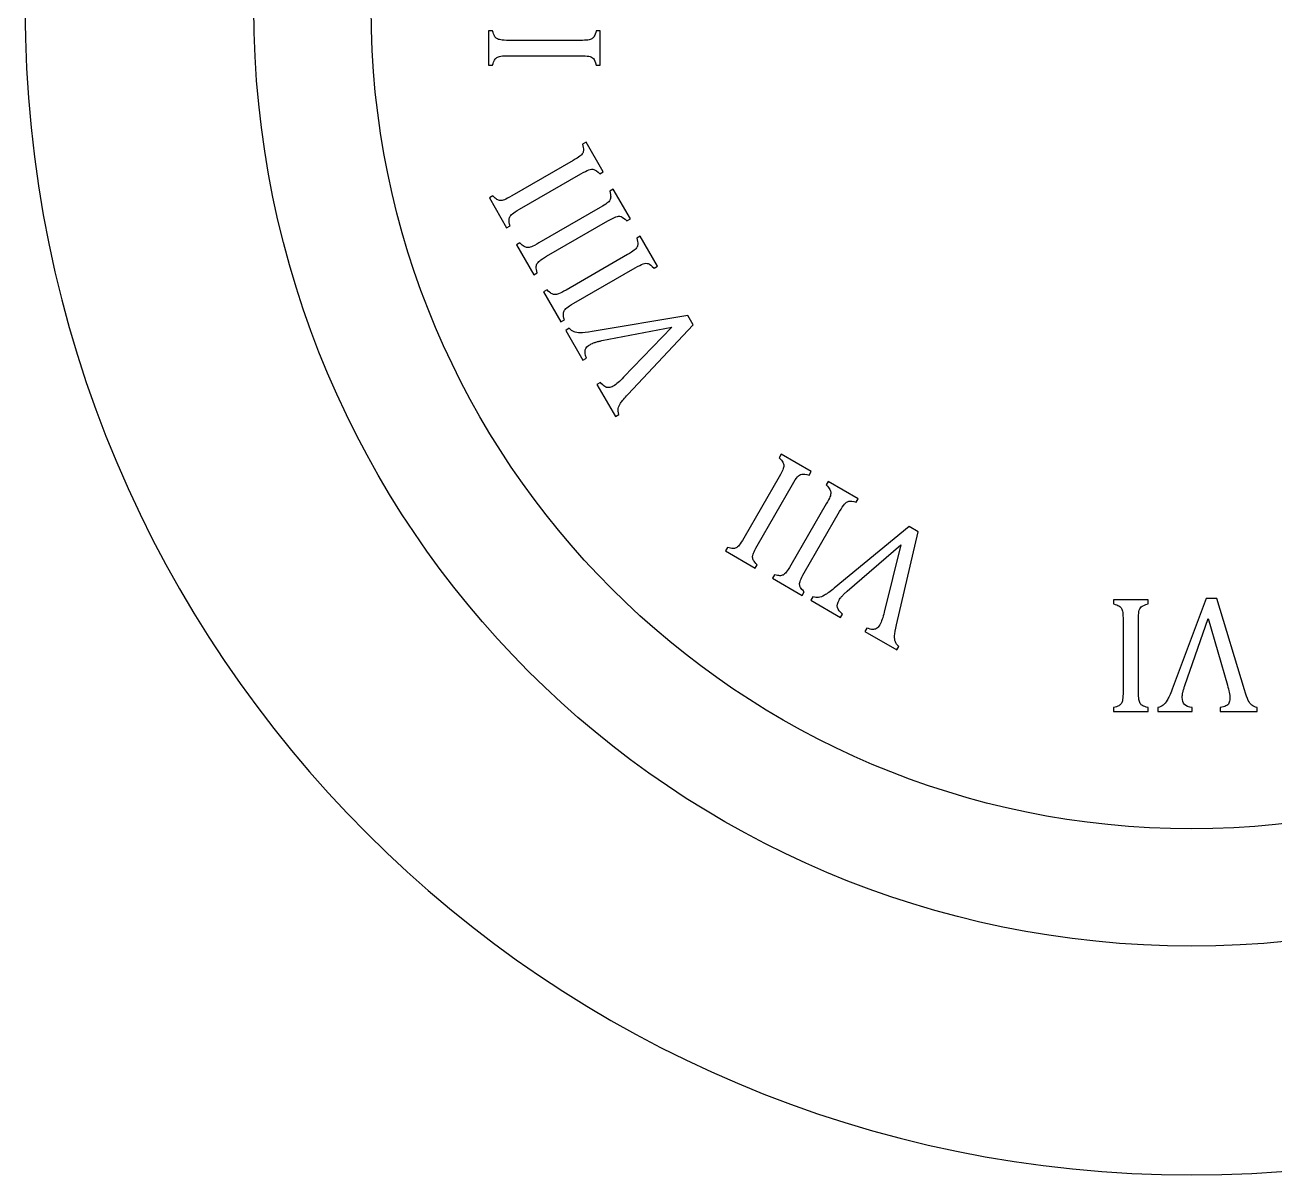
# Model space of a CAD drawing. Header units: centimetres. Extents: x -9.9 to 9.9, y -9.9 to 9.9.
# Drawn here: x -9.94 to 0.71, y -9.94 to -0.14 of the extents above; entities that cross this region are included whole.
import ezdxf

# ---------------------------------------------------------------- set-up
doc = ezdxf.new("R2010")
doc.units = ezdxf.units.CM
doc.header["$MEASUREMENT"] = 0
doc.layers.add('Camada 1', color=7, linetype='Continuous')

msp = doc.modelspace()

# ---------------------------------------------------------------- linework, layer by layer
at = {"layer": 'Camada 1'}
for points, knots in [([(-9.93944, 0), (-9.93944, 5.48942), (-5.48942, 9.93944), (0, 9.93944), (0, 9.93944), (5.48942, 9.93944), (9.93944, 5.48941), (9.93944, 0), (9.93944, 0), (9.93944, -5.48942), (5.48941, -9.93944), (0, -9.93944), (0, -9.93944), (-5.48942, -9.93944), (-9.93944, -5.48942), (-9.93944, 0)], [0, 0, 0, 0, 0.2, 0.2, 0.2, 0.2, 0.4, 0.4, 0.4, 0.4, 0.6, 0.6, 0.6, 0.6, 1, 1, 1, 1]), ([(0, -7.98968), (4.41254, -7.98968), (7.98968, -4.41257), (7.98968, 0), (7.98968, 0), (7.98968, 4.41257), (4.41256, 7.98968), (0, 7.98968), (0, 7.98968), (-4.41256, 7.98968), (-7.98968, 4.41254), (-7.98968, 0), (-7.98968, 0), (-7.98968, -4.41254), (-4.41254, -7.98968), (0, -7.98968)], [0, 0, 0, 0, 0.2, 0.2, 0.2, 0.2, 0.4, 0.4, 0.4, 0.4, 0.6, 0.6, 0.6, 0.6, 1, 1, 1, 1]), ([(0, -6.99098), (3.86109, -6.99098), (6.99109, -3.86109), (6.99109, 0), (6.99109, 0), (6.99109, 3.86109), (3.86107, 6.99098), (0, 6.99098), (0, 6.99098), (-3.86093, 6.99098), (-6.99109, 3.86109), (-6.99109, 0), (-6.99109, 0), (-6.99109, -3.86109), (-3.86093, -6.99098), (0, -6.99098)], [0, 0, 0, 0, 0.2, 0.2, 0.2, 0.2, 0.4, 0.4, 0.4, 0.4, 0.6, 0.6, 0.6, 0.6, 1, 1, 1, 1]), ([(-5.21298, -0.27419), (-5.18176, -0.27419), (-5.15919, -0.27308), (-5.14472, -0.27115), (-5.14472, -0.27115), (-5.13022, -0.2689), (-5.11892, -0.26557), (-5.11056, -0.26057), (-5.11056, -0.26057), (-5.1022, -0.25581), (-5.09524, -0.24858), (-5.08966, -0.23909), (-5.08966, -0.23909), (-5.08408, -0.22949), (-5.07852, -0.21401), (-5.07294, -0.19271), (-5.07294, -0.19271), (-5.07294, -0.19271), (-5.0388, -0.1927), (-5.0388, -0.1927), (-5.0388, -0.1927), (-5.0388, -0.1927), (-5.0388, -0.48668), (-5.0388, -0.48668), (-5.0388, -0.48668), (-5.0388, -0.48668), (-5.07294, -0.48667), (-5.07294, -0.48667), (-5.07294, -0.48667), (-5.08032, -0.4578), (-5.08868, -0.4386), (-5.0976, -0.42883), (-5.0976, -0.42883), (-5.10681, -0.41907), (-5.11961, -0.41266), (-5.13634, -0.40959), (-5.13634, -0.40959), (-5.15306, -0.40665), (-5.1787, -0.40512), (-5.21296, -0.40512), (-5.21296, -0.40512), (-5.21296, -0.40512), (-5.81554, -0.40513), (-5.81554, -0.40513), (-5.81554, -0.40513), (-5.84758, -0.40513), (-5.87084, -0.40624), (-5.88563, -0.40862), (-5.88563, -0.40862), (-5.9001, -0.411), (-5.91153, -0.41473), (-5.91963, -0.42021), (-5.91963, -0.42021), (-5.92786, -0.42548), (-5.93439, -0.43259), (-5.93913, -0.44138), (-5.93913, -0.44138), (-5.94413, -0.45014), (-5.94945, -0.46532), (-5.95559, -0.48668), (-5.95559, -0.48668), (-5.95559, -0.48668), (-5.98972, -0.48667), (-5.98972, -0.48667), (-5.98972, -0.48667), (-5.98972, -0.48667), (-5.98972, -0.19269), (-5.98972, -0.19269), (-5.98972, -0.19269), (-5.98972, -0.19269), (-5.95559, -0.1927), (-5.95559, -0.1927), (-5.95559, -0.1927), (-5.95056, -0.21315), (-5.94527, -0.22794), (-5.94024, -0.23686), (-5.94024, -0.23686), (-5.93524, -0.24607), (-5.92881, -0.25316), (-5.921, -0.25858), (-5.921, -0.25858), (-5.91349, -0.26387), (-5.9019, -0.26779), (-5.88658, -0.27027), (-5.88658, -0.27027), (-5.87126, -0.27294), (-5.84755, -0.27416), (-5.81551, -0.27416), (-5.81551, -0.27416), (-5.81551, -0.27416), (-5.21298, -0.27416), (-5.21298, -0.27416), (-5.21298, -0.27416), (-5.21298, -0.27416), (-5.21298, -0.27419), (-5.21298, -0.27419)], [0, 0, 0, 0, 0.04, 0.04, 0.04, 0.04, 0.08, 0.08, 0.08, 0.08, 0.12, 0.12, 0.12, 0.12, 0.16, 0.16, 0.16, 0.16, 0.2, 0.2, 0.2, 0.2, 0.24, 0.24, 0.24, 0.24, 0.28, 0.28, 0.28, 0.28, 0.32, 0.32, 0.32, 0.32, 0.36, 0.36, 0.36, 0.36, 0.4, 0.4, 0.4, 0.4, 0.44, 0.44, 0.44, 0.44, 0.48, 0.48, 0.48, 0.48, 0.52, 0.52, 0.52, 0.52, 0.56, 0.56, 0.56, 0.56, 0.6, 0.6, 0.6, 0.6, 0.64, 0.64, 0.64, 0.64, 0.68, 0.68, 0.68, 0.68, 0.72, 0.72, 0.72, 0.72, 0.76, 0.76, 0.76, 0.76, 0.8, 0.8, 0.8, 0.8, 0.84, 0.84, 0.84, 0.84, 0.88, 0.88, 0.88, 0.88, 0.92, 0.92, 0.92, 0.92, 1, 1, 1, 1]), ([(-5.27039, -1.29813), (-5.24338, -1.28252), (-5.22441, -1.27027), (-5.21284, -1.26135), (-5.21284, -1.26135), (-5.20141, -1.25214), (-5.19321, -1.24365), (-5.18847, -1.23516), (-5.18847, -1.23516), (-5.18373, -1.22693), (-5.18122, -1.21719), (-5.18122, -1.20603), (-5.18122, -1.20603), (-5.18122, -1.19489), (-5.184, -1.17872), (-5.18987, -1.15756), (-5.18987, -1.15756), (-5.18987, -1.15756), (-5.16032, -1.14055), (-5.16032, -1.14055), (-5.16032, -1.14055), (-5.16032, -1.14055), (-5.01334, -1.39511), (-5.01334, -1.39511), (-5.01334, -1.39511), (-5.01334, -1.39511), (-5.04303, -1.41223), (-5.04303, -1.41223), (-5.04303, -1.41223), (-5.0638, -1.3909), (-5.08052, -1.37836), (-5.0932, -1.37447), (-5.0932, -1.37447), (-5.10601, -1.37055), (-5.12037, -1.3714), (-5.13638, -1.37712), (-5.13638, -1.37712), (-5.15228, -1.38297), (-5.17512, -1.39437), (-5.20493, -1.41154), (-5.20493, -1.41154), (-5.20493, -1.41154), (-5.72685, -1.71293), (-5.72685, -1.71293), (-5.72685, -1.71293), (-5.75458, -1.72881), (-5.77424, -1.74148), (-5.78564, -1.75098), (-5.78564, -1.75098), (-5.7972, -1.76032), (-5.80514, -1.76921), (-5.80945, -1.77799), (-5.80945, -1.77799), (-5.81379, -1.78662), (-5.81601, -1.79611), (-5.81572, -1.80612), (-5.81572, -1.80612), (-5.81559, -1.81617), (-5.81265, -1.83202), (-5.80736, -1.85348), (-5.80736, -1.85348), (-5.80736, -1.85348), (-5.83689, -1.87063), (-5.83689, -1.87063), (-5.83689, -1.87063), (-5.83689, -1.87063), (-5.98373, -1.61592), (-5.98373, -1.61592), (-5.98373, -1.61592), (-5.98373, -1.61592), (-5.9542, -1.59891), (-5.9542, -1.59891), (-5.9542, -1.59891), (-5.9397, -1.6141), (-5.92774, -1.62428), (-5.91893, -1.62944), (-5.91893, -1.62944), (-5.90988, -1.63486), (-5.90081, -1.63777), (-5.89149, -1.63865), (-5.89149, -1.63865), (-5.88215, -1.63947), (-5.8703, -1.63709), (-5.85582, -1.63151), (-5.85582, -1.63151), (-5.84106, -1.62624), (-5.82, -1.61537), (-5.79229, -1.59947), (-5.79229, -1.59947), (-5.79229, -1.59947), (-5.27039, -1.29813), (-5.27039, -1.29813)], [0, 0, 0, 0, 0.04166667, 0.04166667, 0.04166667, 0.04166667, 0.08333333, 0.08333333, 0.08333333, 0.08333333, 0.125, 0.125, 0.125, 0.125, 0.16666667, 0.16666667, 0.16666667, 0.16666667, 0.20833333, 0.20833333, 0.20833333, 0.20833333, 0.25, 0.25, 0.25, 0.25, 0.29166667, 0.29166667, 0.29166667, 0.29166667, 0.33333333, 0.33333333, 0.33333333, 0.33333333, 0.375, 0.375, 0.375, 0.375, 0.41666667, 0.41666667, 0.41666667, 0.41666667, 0.45833333, 0.45833333, 0.45833333, 0.45833333, 0.5, 0.5, 0.5, 0.5, 0.54166667, 0.54166667, 0.54166667, 0.54166667, 0.58333333, 0.58333333, 0.58333333, 0.58333333, 0.625, 0.625, 0.625, 0.625, 0.66666667, 0.66666667, 0.66666667, 0.66666667, 0.70833333, 0.70833333, 0.70833333, 0.70833333, 0.75, 0.75, 0.75, 0.75, 0.79166667, 0.79166667, 0.79166667, 0.79166667, 0.83333333, 0.83333333, 0.83333333, 0.83333333, 0.875, 0.875, 0.875, 0.875, 0.91666667, 0.91666667, 0.91666667, 0.91666667, 1, 1, 1, 1]), ([(-5.03912, -1.6987), (-5.01208, -1.68322), (-4.99314, -1.67081), (-4.98157, -1.6619), (-4.98157, -1.6619), (-4.97014, -1.65285), (-4.96191, -1.6442), (-4.95718, -1.63571), (-4.95718, -1.63571), (-4.95244, -1.62735), (-4.94993, -1.61759), (-4.94993, -1.60671), (-4.94993, -1.60671), (-4.94993, -1.59557), (-4.95271, -1.57943), (-4.95858, -1.55808), (-4.95858, -1.55808), (-4.95858, -1.55808), (-4.92905, -1.54099), (-4.92905, -1.54099), (-4.92905, -1.54099), (-4.92905, -1.54099), (-4.78205, -1.79565), (-4.78205, -1.79565), (-4.78205, -1.79565), (-4.78205, -1.79565), (-4.81174, -1.81266), (-4.81174, -1.81266), (-4.81174, -1.81266), (-4.83251, -1.79149), (-4.84923, -1.77898), (-4.86191, -1.77504), (-4.86191, -1.77504), (-4.87472, -1.77118), (-4.88908, -1.772), (-4.90509, -1.77771), (-4.90509, -1.77771), (-4.92097, -1.78358), (-4.94383, -1.79499), (-4.97364, -1.81213), (-4.97364, -1.81213), (-4.97364, -1.81213), (-5.49556, -2.11349), (-5.49556, -2.11349), (-5.49556, -2.11349), (-5.52329, -2.1295), (-5.54295, -2.14222), (-5.55438, -2.15154), (-5.55438, -2.15154), (-5.56594, -2.16091), (-5.57388, -2.1698), (-5.57819, -2.17858), (-5.57819, -2.17858), (-5.5825, -2.18721), (-5.58475, -2.1967), (-5.58446, -2.20671), (-5.58446, -2.20671), (-5.58433, -2.21674), (-5.58139, -2.23261), (-5.5761, -2.2541), (-5.5761, -2.2541), (-5.5761, -2.2541), (-5.60563, -2.27111), (-5.60563, -2.27111), (-5.60563, -2.27111), (-5.60563, -2.27111), (-5.75247, -2.01655), (-5.75247, -2.01655), (-5.75247, -2.01655), (-5.75247, -2.01655), (-5.72294, -1.9994), (-5.72294, -1.9994), (-5.72294, -1.9994), (-5.70844, -2.01475), (-5.69648, -2.02491), (-5.6877, -2.03004), (-5.6877, -2.03004), (-5.67865, -2.03549), (-5.66958, -2.0384), (-5.66024, -2.03941), (-5.66024, -2.03941), (-5.6509, -2.0401), (-5.63907, -2.03774), (-5.62457, -2.03229), (-5.62457, -2.03229), (-5.60981, -2.02684), (-5.58875, -2.01615), (-5.56104, -2.00009), (-5.56104, -2.00009), (-5.56104, -2.00009), (-5.03912, -1.6987), (-5.03912, -1.6987)], [0, 0, 0, 0, 0.04166667, 0.04166667, 0.04166667, 0.04166667, 0.08333333, 0.08333333, 0.08333333, 0.08333333, 0.125, 0.125, 0.125, 0.125, 0.16666667, 0.16666667, 0.16666667, 0.16666667, 0.20833333, 0.20833333, 0.20833333, 0.20833333, 0.25, 0.25, 0.25, 0.25, 0.29166667, 0.29166667, 0.29166667, 0.29166667, 0.33333333, 0.33333333, 0.33333333, 0.33333333, 0.375, 0.375, 0.375, 0.375, 0.41666667, 0.41666667, 0.41666667, 0.41666667, 0.45833333, 0.45833333, 0.45833333, 0.45833333, 0.5, 0.5, 0.5, 0.5, 0.54166667, 0.54166667, 0.54166667, 0.54166667, 0.58333333, 0.58333333, 0.58333333, 0.58333333, 0.625, 0.625, 0.625, 0.625, 0.66666667, 0.66666667, 0.66666667, 0.66666667, 0.70833333, 0.70833333, 0.70833333, 0.70833333, 0.75, 0.75, 0.75, 0.75, 0.79166667, 0.79166667, 0.79166667, 0.79166667, 0.83333333, 0.83333333, 0.83333333, 0.83333333, 0.875, 0.875, 0.875, 0.875, 0.91666667, 0.91666667, 0.91666667, 0.91666667, 1, 1, 1, 1]), ([(-4.80782, -2.09942), (-4.78081, -2.08381), (-4.76184, -2.0714), (-4.75027, -2.06262), (-4.75027, -2.06262), (-4.73884, -2.05341), (-4.73061, -2.04479), (-4.7259, -2.03629), (-4.7259, -2.03629), (-4.72116, -2.02806), (-4.71865, -2.01832), (-4.71865, -2.00732), (-4.71865, -2.00732), (-4.71865, -1.99615), (-4.72143, -1.97999), (-4.7273, -1.95869), (-4.7273, -1.95869), (-4.7273, -1.95869), (-4.69775, -1.94168), (-4.69775, -1.94168), (-4.69775, -1.94168), (-4.69775, -1.94168), (-4.55075, -2.19624), (-4.55075, -2.19624), (-4.55075, -2.19624), (-4.55075, -2.19624), (-4.58044, -2.21336), (-4.58044, -2.21336), (-4.58044, -2.21336), (-4.60121, -2.19203), (-4.61793, -2.17949), (-4.63061, -2.1756), (-4.63061, -2.1756), (-4.64342, -2.17168), (-4.65778, -2.17266), (-4.67379, -2.17825), (-4.67379, -2.17825), (-4.68969, -2.1841), (-4.71253, -2.1955), (-4.74234, -2.21283), (-4.74234, -2.21283), (-4.74234, -2.21283), (-5.26426, -2.51407), (-5.26426, -2.51407), (-5.26426, -2.51407), (-5.29199, -2.53008), (-5.31165, -2.54275), (-5.32305, -2.55212), (-5.32305, -2.55212), (-5.33461, -2.56146), (-5.34255, -2.57035), (-5.34686, -2.57913), (-5.34686, -2.57913), (-5.35117, -2.58791), (-5.35342, -2.59725), (-5.35313, -2.60726), (-5.35313, -2.60726), (-5.353, -2.61731), (-5.35006, -2.63316), (-5.34477, -2.65462), (-5.34477, -2.65462), (-5.34477, -2.65462), (-5.37432, -2.67177), (-5.37432, -2.67177), (-5.37432, -2.67177), (-5.37432, -2.67177), (-5.52116, -2.41706), (-5.52116, -2.41706), (-5.52116, -2.41706), (-5.52116, -2.41706), (-5.49161, -2.40005), (-5.49161, -2.40005), (-5.49161, -2.40005), (-5.47714, -2.41524), (-5.46515, -2.42542), (-5.45637, -2.43072), (-5.45637, -2.43072), (-5.44732, -2.43601), (-5.43825, -2.43905), (-5.42891, -2.43993), (-5.42891, -2.43993), (-5.41957, -2.44062), (-5.40774, -2.43826), (-5.39324, -2.43281), (-5.39324, -2.43281), (-5.37848, -2.42739), (-5.35744, -2.41664), (-5.32971, -2.40061), (-5.32971, -2.40061), (-5.32971, -2.40061), (-4.80782, -2.09942), (-4.80782, -2.09942)], [0, 0, 0, 0, 0.04166667, 0.04166667, 0.04166667, 0.04166667, 0.08333333, 0.08333333, 0.08333333, 0.08333333, 0.125, 0.125, 0.125, 0.125, 0.16666667, 0.16666667, 0.16666667, 0.16666667, 0.20833333, 0.20833333, 0.20833333, 0.20833333, 0.25, 0.25, 0.25, 0.25, 0.29166667, 0.29166667, 0.29166667, 0.29166667, 0.33333333, 0.33333333, 0.33333333, 0.33333333, 0.375, 0.375, 0.375, 0.375, 0.41666667, 0.41666667, 0.41666667, 0.41666667, 0.45833333, 0.45833333, 0.45833333, 0.45833333, 0.5, 0.5, 0.5, 0.5, 0.54166667, 0.54166667, 0.54166667, 0.54166667, 0.58333333, 0.58333333, 0.58333333, 0.58333333, 0.625, 0.625, 0.625, 0.625, 0.66666667, 0.66666667, 0.66666667, 0.66666667, 0.70833333, 0.70833333, 0.70833333, 0.70833333, 0.75, 0.75, 0.75, 0.75, 0.79166667, 0.79166667, 0.79166667, 0.79166667, 0.83333333, 0.83333333, 0.83333333, 0.83333333, 0.875, 0.875, 0.875, 0.875, 0.91666667, 0.91666667, 0.91666667, 0.91666667, 1, 1, 1, 1]), ([(-5.06669, -3.20455), (-5.06669, -3.20455), (-5.03716, -3.18743), (-5.03716, -3.18743), (-5.03716, -3.18743), (-5.02322, -3.20402), (-5.0111, -3.21571), (-5.00065, -3.22267), (-5.00065, -3.22267), (-4.99033, -3.2295), (-4.97932, -3.23286), (-4.96763, -3.23243), (-4.96763, -3.23243), (-4.95607, -3.23227), (-4.94271, -3.22783), (-4.92794, -3.21917), (-4.92794, -3.21917), (-4.91429, -3.21123), (-4.90034, -3.2012), (-4.88643, -3.18882), (-4.88643, -3.18882), (-4.87235, -3.17641), (-4.85717, -3.16151), (-4.841, -3.14411), (-4.841, -3.14411), (-4.841, -3.14411), (-4.43026, -2.71861), (-4.43026, -2.71861), (-4.43026, -2.71861), (-4.43026, -2.71861), (-5.02602, -2.83188), (-5.02602, -2.83188), (-5.02602, -2.83188), (-5.03507, -2.83381), (-5.04454, -2.83619), (-5.05444, -2.83855), (-5.05444, -2.83855), (-5.0642, -2.84093), (-5.07368, -2.84355), (-5.08272, -2.84651), (-5.08272, -2.84651), (-5.09177, -2.84929), (-5.09957, -2.85207), (-5.10598, -2.85514), (-5.10598, -2.85514), (-5.11238, -2.85792), (-5.1181, -2.86086), (-5.12339, -2.86392), (-5.12339, -2.86392), (-5.14749, -2.87784), (-5.16199, -2.89358), (-5.16644, -2.91099), (-5.16644, -2.91099), (-5.17118, -2.9284), (-5.16784, -2.95155), (-5.15668, -2.98052), (-5.15668, -2.98052), (-5.15668, -2.98052), (-5.18621, -2.99753), (-5.18621, -2.99753), (-5.18621, -2.99753), (-5.18621, -2.99753), (-5.3325, -2.74424), (-5.3325, -2.74424), (-5.3325, -2.74424), (-5.3325, -2.74424), (-5.30297, -2.72709), (-5.30297, -2.72709), (-5.30297, -2.72709), (-5.28932, -2.7413), (-5.27596, -2.75122), (-5.26244, -2.75678), (-5.26244, -2.75678), (-5.24892, -2.76236), (-5.23095, -2.76543), (-5.20852, -2.76543), (-5.20852, -2.76543), (-5.18582, -2.76543), (-5.15195, -2.76191), (-5.10681, -2.75456), (-5.10681, -2.75456), (-5.10681, -2.75456), (-4.29382, -2.61915), (-4.29382, -2.61915), (-4.29382, -2.61915), (-4.29382, -2.61915), (-4.24826, -2.69813), (-4.24826, -2.69813), (-4.24826, -2.69813), (-4.24826, -2.69813), (-4.80349, -3.28984), (-4.80349, -3.28984), (-4.80349, -3.28984), (-4.83386, -3.32175), (-4.85434, -3.34614), (-4.86522, -3.36326), (-4.86522, -3.36326), (-4.87609, -3.38027), (-4.88266, -3.39586), (-4.88501, -3.40993), (-4.88501, -3.40993), (-4.88723, -3.42414), (-4.88543, -3.44089), (-4.87972, -3.4601), (-4.87972, -3.4601), (-4.87972, -3.4601), (-4.90925, -3.47711), (-4.90925, -3.47711), (-4.90925, -3.47711), (-4.90925, -3.47711), (-5.06669, -3.20455), (-5.06669, -3.20455)], [0, 0, 0, 0, 0.03448276, 0.03448276, 0.03448276, 0.03448276, 0.06896552, 0.06896552, 0.06896552, 0.06896552, 0.10344828, 0.10344828, 0.10344828, 0.10344828, 0.13793103, 0.13793103, 0.13793103, 0.13793103, 0.17241379, 0.17241379, 0.17241379, 0.17241379, 0.20689655, 0.20689655, 0.20689655, 0.20689655, 0.24137931, 0.24137931, 0.24137931, 0.24137931, 0.27586207, 0.27586207, 0.27586207, 0.27586207, 0.31034483, 0.31034483, 0.31034483, 0.31034483, 0.34482759, 0.34482759, 0.34482759, 0.34482759, 0.37931034, 0.37931034, 0.37931034, 0.37931034, 0.4137931, 0.4137931, 0.4137931, 0.4137931, 0.44827586, 0.44827586, 0.44827586, 0.44827586, 0.48275862, 0.48275862, 0.48275862, 0.48275862, 0.51724138, 0.51724138, 0.51724138, 0.51724138, 0.55172414, 0.55172414, 0.55172414, 0.55172414, 0.5862069, 0.5862069, 0.5862069, 0.5862069, 0.62068966, 0.62068966, 0.62068966, 0.62068966, 0.65517241, 0.65517241, 0.65517241, 0.65517241, 0.68965517, 0.68965517, 0.68965517, 0.68965517, 0.72413793, 0.72413793, 0.72413793, 0.72413793, 0.75862069, 0.75862069, 0.75862069, 0.75862069, 0.79310345, 0.79310345, 0.79310345, 0.79310345, 0.82758621, 0.82758621, 0.82758621, 0.82758621, 0.86206897, 0.86206897, 0.86206897, 0.86206897, 0.89655172, 0.89655172, 0.89655172, 0.89655172, 0.93103448, 0.93103448, 0.93103448, 0.93103448, 1, 1, 1, 1]), ([(-3.5143, -3.99177), (-3.49869, -3.96486), (-3.4884, -3.94467), (-3.48281, -3.93131), (-3.48281, -3.93131), (-3.47752, -3.91763), (-3.47487, -3.9061), (-3.475, -3.89633), (-3.475, -3.89633), (-3.47487, -3.88673), (-3.47765, -3.87709), (-3.48307, -3.86749), (-3.48307, -3.86749), (-3.48863, -3.85789), (-3.49924, -3.84534), (-3.51498, -3.82987), (-3.51498, -3.82987), (-3.51498, -3.82987), (-3.49783, -3.80034), (-3.49783, -3.80034), (-3.49783, -3.80034), (-3.49783, -3.80034), (-3.24327, -3.94718), (-3.24327, -3.94718), (-3.24327, -3.94718), (-3.24327, -3.94718), (-3.26026, -3.97687), (-3.26026, -3.97687), (-3.26026, -3.97687), (-3.28897, -3.96893), (-3.30974, -3.96642), (-3.32283, -3.96936), (-3.32283, -3.96936), (-3.33564, -3.97227), (-3.34775, -3.98037), (-3.35876, -3.99317), (-3.35876, -3.99317), (-3.36963, -4.00627), (-3.38371, -4.02759), (-3.40083, -4.05725), (-3.40083, -4.05725), (-3.40083, -4.05725), (-3.70219, -4.57919), (-3.70219, -4.57919), (-3.70219, -4.57919), (-3.71822, -4.60708), (-3.72881, -4.62769), (-3.7341, -4.64161), (-3.7341, -4.64161), (-3.73939, -4.65553), (-3.74191, -4.66725), (-3.74122, -4.67698), (-3.74122, -4.67698), (-3.74066, -4.68661), (-3.73775, -4.69579), (-3.73273, -4.70444), (-3.73273, -4.70444), (-3.72744, -4.71293), (-3.71712, -4.72534), (-3.70167, -4.74122), (-3.70167, -4.74122), (-3.70167, -4.74122), (-3.71868, -4.77077), (-3.71868, -4.77077), (-3.71868, -4.77077), (-3.71868, -4.77077), (-3.97337, -4.62377), (-3.97337, -4.62377), (-3.97337, -4.62377), (-3.97337, -4.62377), (-3.95625, -4.59422), (-3.95625, -4.59422), (-3.95625, -4.59422), (-3.9359, -4.60009), (-3.92058, -4.603), (-3.91027, -4.60316), (-3.91027, -4.60316), (-3.89982, -4.60316), (-3.89048, -4.6012), (-3.88185, -4.59729), (-3.88185, -4.59729), (-3.87349, -4.5934), (-3.86444, -4.5853), (-3.85454, -4.57335), (-3.85454, -4.57335), (-3.84464, -4.56136), (-3.83168, -4.54157), (-3.81567, -4.51371), (-3.81567, -4.51371), (-3.81567, -4.51371), (-3.5143, -3.99177), (-3.5143, -3.99177)], [0, 0, 0, 0, 0.04166667, 0.04166667, 0.04166667, 0.04166667, 0.08333333, 0.08333333, 0.08333333, 0.08333333, 0.125, 0.125, 0.125, 0.125, 0.16666667, 0.16666667, 0.16666667, 0.16666667, 0.20833333, 0.20833333, 0.20833333, 0.20833333, 0.25, 0.25, 0.25, 0.25, 0.29166667, 0.29166667, 0.29166667, 0.29166667, 0.33333333, 0.33333333, 0.33333333, 0.33333333, 0.375, 0.375, 0.375, 0.375, 0.41666667, 0.41666667, 0.41666667, 0.41666667, 0.45833333, 0.45833333, 0.45833333, 0.45833333, 0.5, 0.5, 0.5, 0.5, 0.54166667, 0.54166667, 0.54166667, 0.54166667, 0.58333333, 0.58333333, 0.58333333, 0.58333333, 0.625, 0.625, 0.625, 0.625, 0.66666667, 0.66666667, 0.66666667, 0.66666667, 0.70833333, 0.70833333, 0.70833333, 0.70833333, 0.75, 0.75, 0.75, 0.75, 0.79166667, 0.79166667, 0.79166667, 0.79166667, 0.83333333, 0.83333333, 0.83333333, 0.83333333, 0.875, 0.875, 0.875, 0.875, 0.91666667, 0.91666667, 0.91666667, 0.91666667, 1, 1, 1, 1]), ([(-3.11372, -4.22304), (-3.09827, -4.19616), (-3.08782, -4.17597), (-3.08223, -4.16258), (-3.08223, -4.16258), (-3.07707, -4.14893), (-3.07413, -4.13737), (-3.07442, -4.1276), (-3.07442, -4.1276), (-3.07429, -4.118), (-3.07707, -4.10836), (-3.08249, -4.09876), (-3.08249, -4.09876), (-3.08805, -4.08916), (-3.09866, -4.07661), (-3.11427, -4.06114), (-3.11427, -4.06114), (-3.11427, -4.06114), (-3.09726, -4.03161), (-3.09726, -4.03161), (-3.09726, -4.03161), (-3.09726, -4.03161), (-2.8427, -4.17848), (-2.8427, -4.17848), (-2.8427, -4.17848), (-2.8427, -4.17848), (-2.85969, -4.20814), (-2.85969, -4.20814), (-2.85969, -4.20814), (-2.8884, -4.2002), (-2.90917, -4.19769), (-2.92211, -4.20063), (-2.92211, -4.20063), (-2.93521, -4.20354), (-2.94703, -4.21164), (-2.95804, -4.22444), (-2.95804, -4.22444), (-2.96905, -4.23754), (-2.98312, -4.25886), (-3.00027, -4.28855), (-3.00027, -4.28855), (-3.00027, -4.28855), (-3.30163, -4.81047), (-3.30163, -4.81047), (-3.30163, -4.81047), (-3.31766, -4.83836), (-3.32838, -4.85897), (-3.33354, -4.87289), (-3.33354, -4.87289), (-3.33883, -4.88681), (-3.34121, -4.89853), (-3.34066, -4.90829), (-3.34066, -4.90829), (-3.3401, -4.91789), (-3.33733, -4.9271), (-3.33201, -4.93573), (-3.33201, -4.93573), (-3.32685, -4.94422), (-3.31643, -4.95663), (-3.30108, -4.97253), (-3.30108, -4.97253), (-3.30108, -4.97253), (-3.31809, -5.00206), (-3.31809, -5.00206), (-3.31809, -5.00206), (-3.31809, -5.00206), (-3.57265, -4.85506), (-3.57265, -4.85506), (-3.57265, -4.85506), (-3.57265, -4.85506), (-3.55564, -4.82553), (-3.55564, -4.82553), (-3.55564, -4.82553), (-3.53543, -4.83138), (-3.51997, -4.83429), (-3.50966, -4.83445), (-3.50966, -4.83445), (-3.49921, -4.83445), (-3.48974, -4.83249), (-3.48138, -4.82858), (-3.48138, -4.82858), (-3.47289, -4.82469), (-3.46381, -4.81662), (-3.45392, -4.80464), (-3.45392, -4.80464), (-3.44389, -4.79265), (-3.43106, -4.77286), (-3.41505, -4.745), (-3.41505, -4.745), (-3.41505, -4.745), (-3.11372, -4.22304), (-3.11372, -4.22304)], [0, 0, 0, 0, 0.04166667, 0.04166667, 0.04166667, 0.04166667, 0.08333333, 0.08333333, 0.08333333, 0.08333333, 0.125, 0.125, 0.125, 0.125, 0.16666667, 0.16666667, 0.16666667, 0.16666667, 0.20833333, 0.20833333, 0.20833333, 0.20833333, 0.25, 0.25, 0.25, 0.25, 0.29166667, 0.29166667, 0.29166667, 0.29166667, 0.33333333, 0.33333333, 0.33333333, 0.33333333, 0.375, 0.375, 0.375, 0.375, 0.41666667, 0.41666667, 0.41666667, 0.41666667, 0.45833333, 0.45833333, 0.45833333, 0.45833333, 0.5, 0.5, 0.5, 0.5, 0.54166667, 0.54166667, 0.54166667, 0.54166667, 0.58333333, 0.58333333, 0.58333333, 0.58333333, 0.625, 0.625, 0.625, 0.625, 0.66666667, 0.66666667, 0.66666667, 0.66666667, 0.70833333, 0.70833333, 0.70833333, 0.70833333, 0.75, 0.75, 0.75, 0.75, 0.79166667, 0.79166667, 0.79166667, 0.79166667, 0.83333333, 0.83333333, 0.83333333, 0.83333333, 0.875, 0.875, 0.875, 0.875, 0.91666667, 0.91666667, 0.91666667, 0.91666667, 1, 1, 1, 1]), ([(-2.78532, -5.30955), (-2.78532, -5.30955), (-2.76833, -5.28002), (-2.76833, -5.28002), (-2.76833, -5.28002), (-2.74798, -5.28753), (-2.73153, -5.29171), (-2.71914, -5.29243), (-2.71914, -5.29243), (-2.70676, -5.29312), (-2.69559, -5.2906), (-2.68556, -5.28447), (-2.68556, -5.28447), (-2.67553, -5.27836), (-2.66632, -5.26791), (-2.65783, -5.25298), (-2.65783, -5.25298), (-2.64989, -5.23933), (-2.64293, -5.22374), (-2.63706, -5.20591), (-2.63706, -5.20591), (-2.63108, -5.18808), (-2.62537, -5.16773), (-2.62007, -5.14461), (-2.62007, -5.14461), (-2.62007, -5.14461), (-2.47698, -4.57073), (-2.47698, -4.57073), (-2.47698, -4.57073), (-2.47698, -4.57073), (-2.93648, -4.96671), (-2.93648, -4.96671), (-2.93648, -4.96671), (-2.94331, -4.97298), (-2.95026, -4.97967), (-2.95765, -4.98663), (-2.95765, -4.98663), (-2.9649, -4.99362), (-2.97186, -5.00071), (-2.97813, -5.00782), (-2.97813, -5.00782), (-2.98482, -5.01465), (-2.98998, -5.02092), (-2.99403, -5.02676), (-2.99403, -5.02676), (-2.99821, -5.03234), (-3.0017, -5.03793), (-3.00475, -5.04322), (-3.00475, -5.04322), (-3.01869, -5.06716), (-3.0233, -5.08807), (-3.01853, -5.1055), (-3.01853, -5.1055), (-3.01393, -5.12291), (-2.99943, -5.14132), (-2.97519, -5.16067), (-2.97519, -5.16067), (-2.97519, -5.16067), (-2.99231, -5.19022), (-2.99231, -5.19022), (-2.99231, -5.19022), (-2.99231, -5.19022), (-3.24562, -5.04393), (-3.24562, -5.04393), (-3.24562, -5.04393), (-3.24562, -5.04393), (-3.22861, -5.01438), (-3.22861, -5.01438), (-3.22861, -5.01438), (-3.20967, -5.01983), (-3.19308, -5.02176), (-3.17874, -5.01983), (-3.17874, -5.01983), (-3.16427, -5.01803), (-3.14712, -5.01147), (-3.1276, -5.00033), (-3.1276, -5.00033), (-3.10797, -4.98916), (-3.08037, -4.96911), (-3.04497, -4.94014), (-3.04497, -4.94014), (-3.04497, -4.94014), (-2.40865, -4.41626), (-2.40865, -4.41626), (-2.40865, -4.41626), (-2.40865, -4.41626), (-2.32965, -4.46198), (-2.32965, -4.46198), (-2.32965, -4.46198), (-2.32965, -4.46198), (-2.51467, -5.25195), (-2.51467, -5.25195), (-2.51467, -5.25195), (-2.52499, -5.29487), (-2.53057, -5.32638), (-2.53139, -5.34641), (-2.53139, -5.34641), (-2.53237, -5.36678), (-2.53028, -5.38348), (-2.52512, -5.39684), (-2.52512, -5.39684), (-2.51996, -5.41023), (-2.51022, -5.42388), (-2.49559, -5.43753), (-2.49559, -5.43753), (-2.49559, -5.43753), (-2.5126, -5.46706), (-2.5126, -5.46706), (-2.5126, -5.46706), (-2.5126, -5.46706), (-2.78532, -5.30955), (-2.78532, -5.30955)], [0, 0, 0, 0, 0.03448276, 0.03448276, 0.03448276, 0.03448276, 0.06896552, 0.06896552, 0.06896552, 0.06896552, 0.10344828, 0.10344828, 0.10344828, 0.10344828, 0.13793103, 0.13793103, 0.13793103, 0.13793103, 0.17241379, 0.17241379, 0.17241379, 0.17241379, 0.20689655, 0.20689655, 0.20689655, 0.20689655, 0.24137931, 0.24137931, 0.24137931, 0.24137931, 0.27586207, 0.27586207, 0.27586207, 0.27586207, 0.31034483, 0.31034483, 0.31034483, 0.31034483, 0.34482759, 0.34482759, 0.34482759, 0.34482759, 0.37931034, 0.37931034, 0.37931034, 0.37931034, 0.4137931, 0.4137931, 0.4137931, 0.4137931, 0.44827586, 0.44827586, 0.44827586, 0.44827586, 0.48275862, 0.48275862, 0.48275862, 0.48275862, 0.51724138, 0.51724138, 0.51724138, 0.51724138, 0.55172414, 0.55172414, 0.55172414, 0.55172414, 0.5862069, 0.5862069, 0.5862069, 0.5862069, 0.62068966, 0.62068966, 0.62068966, 0.62068966, 0.65517241, 0.65517241, 0.65517241, 0.65517241, 0.68965517, 0.68965517, 0.68965517, 0.68965517, 0.72413793, 0.72413793, 0.72413793, 0.72413793, 0.75862069, 0.75862069, 0.75862069, 0.75862069, 0.79310345, 0.79310345, 0.79310345, 0.79310345, 0.82758621, 0.82758621, 0.82758621, 0.82758621, 0.86206897, 0.86206897, 0.86206897, 0.86206897, 0.89655172, 0.89655172, 0.89655172, 0.89655172, 0.93103448, 0.93103448, 0.93103448, 0.93103448, 1, 1, 1, 1]), ([(-0.58505, -5.2152), (-0.58505, -5.18414), (-0.58616, -5.16128), (-0.58812, -5.14694), (-0.58812, -5.14694), (-0.59034, -5.1326), (-0.5937, -5.12114), (-0.5987, -5.11281), (-0.5987, -5.11281), (-0.60344, -5.10445), (-0.61069, -5.09749), (-0.62016, -5.09191), (-0.62016, -5.09191), (-0.62976, -5.08633), (-0.64524, -5.08077), (-0.66654, -5.07519), (-0.66654, -5.07519), (-0.66654, -5.07519), (-0.66654, -5.04106), (-0.66654, -5.04106), (-0.66654, -5.04106), (-0.66654, -5.04106), (-0.37256, -5.04105), (-0.37256, -5.04105), (-0.37256, -5.04105), (-0.37256, -5.04105), (-0.37256, -5.07518), (-0.37256, -5.07518), (-0.37256, -5.07518), (-0.4014, -5.08269), (-0.42063, -5.09079), (-0.4304, -5.1), (-0.4304, -5.1), (-0.44016, -5.10892), (-0.44657, -5.12185), (-0.44964, -5.13858), (-0.44964, -5.13858), (-0.45258, -5.1553), (-0.45411, -5.18081), (-0.45411, -5.2152), (-0.45411, -5.2152), (-0.45411, -5.2152), (-0.45411, -5.81779), (-0.45411, -5.81779), (-0.45411, -5.81779), (-0.45411, -5.84983), (-0.453, -5.87325), (-0.45062, -5.88775), (-0.45062, -5.88775), (-0.44827, -5.90254), (-0.44448, -5.91379), (-0.43906, -5.92204), (-0.43906, -5.92204), (-0.43377, -5.93011), (-0.42665, -5.93651), (-0.41787, -5.94154), (-0.41787, -5.94154), (-0.40909, -5.94628), (-0.3939, -5.95186), (-0.3726, -5.95781), (-0.3726, -5.95781), (-0.3726, -5.95781), (-0.3726, -5.99197), (-0.3726, -5.99197), (-0.3726, -5.99197), (-0.3726, -5.99197), (-0.66656, -5.99197), (-0.66656, -5.99197), (-0.66656, -5.99197), (-0.66656, -5.99197), (-0.66656, -5.95781), (-0.66656, -5.95781), (-0.66656, -5.95781), (-0.64608, -5.95268), (-0.63132, -5.94765), (-0.6224, -5.94249), (-0.6224, -5.94249), (-0.61322, -5.93736), (-0.6061, -5.93093), (-0.60068, -5.92341), (-0.60068, -5.92341), (-0.59539, -5.9156), (-0.59147, -5.90415), (-0.58899, -5.88883), (-0.58899, -5.88883), (-0.58634, -5.87351), (-0.5851, -5.8498), (-0.5851, -5.81776), (-0.5851, -5.81776), (-0.5851, -5.81776), (-0.5851, -5.2152), (-0.5851, -5.2152), (-0.5851, -5.2152), (-0.5851, -5.2152), (-0.58505, -5.2152), (-0.58505, -5.2152)], [0, 0, 0, 0, 0.04, 0.04, 0.04, 0.04, 0.08, 0.08, 0.08, 0.08, 0.12, 0.12, 0.12, 0.12, 0.16, 0.16, 0.16, 0.16, 0.2, 0.2, 0.2, 0.2, 0.24, 0.24, 0.24, 0.24, 0.28, 0.28, 0.28, 0.28, 0.32, 0.32, 0.32, 0.32, 0.36, 0.36, 0.36, 0.36, 0.4, 0.4, 0.4, 0.4, 0.44, 0.44, 0.44, 0.44, 0.48, 0.48, 0.48, 0.48, 0.52, 0.52, 0.52, 0.52, 0.56, 0.56, 0.56, 0.56, 0.6, 0.6, 0.6, 0.6, 0.64, 0.64, 0.64, 0.64, 0.68, 0.68, 0.68, 0.68, 0.72, 0.72, 0.72, 0.72, 0.76, 0.76, 0.76, 0.76, 0.8, 0.8, 0.8, 0.8, 0.84, 0.84, 0.84, 0.84, 0.88, 0.88, 0.88, 0.88, 0.92, 0.92, 0.92, 0.92, 1, 1, 1, 1]), ([(0.24257, -5.99199), (0.24257, -5.99199), (0.24257, -5.95783), (0.24257, -5.95783), (0.24257, -5.95783), (0.2639, -5.95407), (0.28019, -5.9495), (0.29133, -5.94391), (0.29133, -5.94391), (0.30247, -5.93835), (0.31083, -5.93039), (0.31641, -5.9202), (0.31641, -5.9202), (0.32197, -5.91004), (0.32477, -5.89639), (0.32477, -5.87911), (0.32477, -5.87911), (0.32477, -5.86321), (0.32297, -5.84622), (0.31921, -5.82783), (0.31921, -5.82783), (0.31543, -5.8096), (0.31016, -5.78909), (0.30318, -5.76626), (0.30318, -5.76626), (0.30318, -5.76626), (0.14017, -5.1978), (0.14017, -5.1978), (0.14017, -5.1978), (0.14017, -5.1978), (-0.05978, -5.77046), (-0.05978, -5.77046), (-0.05978, -5.77046), (-0.06256, -5.77938), (-0.06534, -5.78858), (-0.06814, -5.79832), (-0.06814, -5.79832), (-0.07092, -5.80808), (-0.07343, -5.81756), (-0.07539, -5.8269), (-0.07539, -5.8269), (-0.07761, -5.83624), (-0.07901, -5.84431), (-0.07957, -5.85127), (-0.07957, -5.85127), (-0.08042, -5.85826), (-0.08068, -5.86466), (-0.08068, -5.87077), (-0.08068, -5.87077), (-0.08068, -5.89866), (-0.07428, -5.91898), (-0.06144, -5.93181), (-0.06144, -5.93181), (-0.04877, -5.94448), (-0.02702, -5.95327), (0.00362, -5.95785), (0.00362, -5.95785), (0.00362, -5.95785), (0.00362, -5.99201), (0.00362, -5.99201), (0.00362, -5.99201), (0.00362, -5.99201), (-0.28898, -5.99202), (-0.28898, -5.99202), (-0.28898, -5.99202), (-0.28898, -5.99202), (-0.28898, -5.95786), (-0.28898, -5.95786), (-0.28898, -5.95786), (-0.26988, -5.95326), (-0.25456, -5.94659), (-0.243, -5.93767), (-0.243, -5.93767), (-0.23144, -5.92873), (-0.21985, -5.91468), (-0.20858, -5.89518), (-0.20858, -5.89518), (-0.19715, -5.87568), (-0.18337, -5.84459), (-0.16707, -5.80183), (-0.16707, -5.80183), (-0.16707, -5.80183), (0.12204, -5.02993), (0.12204, -5.02993), (0.12204, -5.02993), (0.12204, -5.02993), (0.21331, -5.02994), (0.21331, -5.02994), (0.21331, -5.02994), (0.21331, -5.02994), (0.4481, -5.8067), (0.4481, -5.8067), (0.4481, -5.8067), (0.46064, -5.84906), (0.47149, -5.87898), (0.48083, -5.89698), (0.48083, -5.89698), (0.49017, -5.91481), (0.50033, -5.9282), (0.51147, -5.93738), (0.51147, -5.93738), (0.52264, -5.9463), (0.53795, -5.95326), (0.55745, -5.95783), (0.55745, -5.95783), (0.55745, -5.95783), (0.55745, -5.99199), (0.55745, -5.99199), (0.55745, -5.99199), (0.55745, -5.99199), (0.24257, -5.99199), (0.24257, -5.99199)], [0, 0, 0, 0, 0.03448276, 0.03448276, 0.03448276, 0.03448276, 0.06896552, 0.06896552, 0.06896552, 0.06896552, 0.10344828, 0.10344828, 0.10344828, 0.10344828, 0.13793103, 0.13793103, 0.13793103, 0.13793103, 0.17241379, 0.17241379, 0.17241379, 0.17241379, 0.20689655, 0.20689655, 0.20689655, 0.20689655, 0.24137931, 0.24137931, 0.24137931, 0.24137931, 0.27586207, 0.27586207, 0.27586207, 0.27586207, 0.31034483, 0.31034483, 0.31034483, 0.31034483, 0.34482759, 0.34482759, 0.34482759, 0.34482759, 0.37931034, 0.37931034, 0.37931034, 0.37931034, 0.4137931, 0.4137931, 0.4137931, 0.4137931, 0.44827586, 0.44827586, 0.44827586, 0.44827586, 0.48275862, 0.48275862, 0.48275862, 0.48275862, 0.51724138, 0.51724138, 0.51724138, 0.51724138, 0.55172414, 0.55172414, 0.55172414, 0.55172414, 0.5862069, 0.5862069, 0.5862069, 0.5862069, 0.62068966, 0.62068966, 0.62068966, 0.62068966, 0.65517241, 0.65517241, 0.65517241, 0.65517241, 0.68965517, 0.68965517, 0.68965517, 0.68965517, 0.72413793, 0.72413793, 0.72413793, 0.72413793, 0.75862069, 0.75862069, 0.75862069, 0.75862069, 0.79310345, 0.79310345, 0.79310345, 0.79310345, 0.82758621, 0.82758621, 0.82758621, 0.82758621, 0.86206897, 0.86206897, 0.86206897, 0.86206897, 0.89655172, 0.89655172, 0.89655172, 0.89655172, 0.93103448, 0.93103448, 0.93103448, 0.93103448, 1, 1, 1, 1])]:
    msp.add_open_spline(points, degree=3, knots=knots, dxfattribs=at)

doc.saveas('drawing.dxf')
